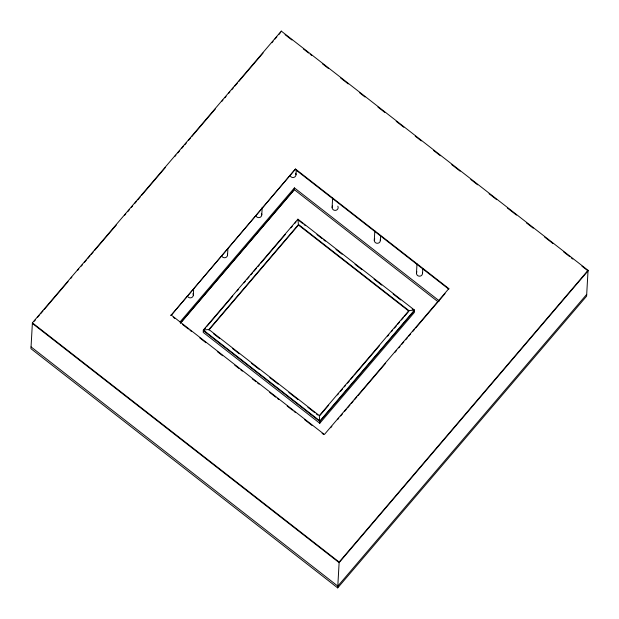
<?xml version="1.0" encoding="UTF-8"?>
<svg xmlns="http://www.w3.org/2000/svg" width="619" height="619" viewBox="0 0 619 619"><rect width="100%" height="100%" fill="white"/><g stroke="black" fill="none" stroke-linecap="round" stroke-linejoin="round"><path stroke-width="0.93" d="M32.397 322.839L30.95 348.683L337.703 587.895L586.603 296.161L588.05 270.317L281.297 31.105L32.397 322.839L339.15 562.052L337.703 587.895M295.472 169.01L170.983 315.473L295.472 169.01L448.845 288.616L448.814 289.212L295.433 169.606M193.329 295.054L193.701 288.446M227.552 254.943L227.924 248.335M261.775 214.832L262.201 207.272M281.258 31.701L281.297 31.105M439.436 300.989L294.412 187.897L294.311 189.685L180.493 323.087M295.998 174.72L296.269 169.993M208.858 330.089L298.466 225.061L297.917 219.165L203.334 330.028L203.202 332.372L319.775 423.272L414.351 312.417L414.482 310.073L297.917 219.165L297.886 219.753L302.459 223.32M319.775 423.272L319.327 415.62L208.889 329.501L203.334 330.028L319.907 420.928L414.482 310.073L408.927 310.599L298.497 224.48L208.889 329.501M332.109 207.419L332.635 197.979M374.286 240.311L374.82 230.872M380.36 240.505L380.623 235.777M416.471 273.203L416.997 263.764M422.537 273.397L422.8 268.669M34.246 321.23L35.5 319.76M37.38 317.555L39.26 315.35M40.514 313.879L43.021 310.939M44.274 309.469L68.098 281.544M70.605 278.604L71.858 277.134M77.499 270.526L78.752 269.056M81.267 266.116L82.52 264.646M84.401 262.441L86.281 260.235M87.534 258.765L90.041 255.825M91.295 254.355L93.175 252.15M94.428 250.68L116.372 224.96M124.52 215.412L125.781 213.942M127.661 211.737L129.541 209.532M131.421 207.326L132.675 205.856M134.555 203.651L136.435 201.446M137.689 199.976L140.196 197.035M141.449 195.565L165.273 167.648M174.682 156.622L175.935 155.152M177.815 152.947L179.696 150.742M181.576 148.537L183.456 146.332M184.71 144.861L186.59 142.656M188.47 140.459L190.35 138.254M191.604 136.784L215.427 108.859M221.703 101.508L222.956 100.038M224.836 97.833L226.09 96.363M228.597 93.423L229.85 91.952M231.73 89.755L233.611 87.55M234.864 86.08L237.371 83.139M238.624 81.669L263.083 53.01M271.857 42.719L273.111 41.249M274.991 39.043L276.871 36.846M278.751 34.641L280.631 32.436M179.967 322.035L294.412 187.897M180.5 323.064L294.311 189.654L437.819 301.592M203.93 329.881L205.81 327.675M207.063 326.205L232.744 296.106M237.123 290.969L238.377 289.499M244.018 282.891L245.271 281.421M247.151 279.223L249.031 277.018M250.904 274.813L252.784 272.615M254.038 271.145L256.545 268.205M257.798 266.743L259.678 264.537M260.932 263.067L285.359 234.439M290.992 227.831L292.245 226.361M294.752 223.428L296.006 221.958M319.327 415.62L408.927 310.599M319.915 415.473L328.689 405.19M337.463 394.907L338.717 393.436M340.597 391.231L342.477 389.034M344.357 386.829L345.611 385.358M347.491 383.153L349.371 380.956M350.625 379.486L353.132 376.545M354.377 375.075L379.447 345.704M387.595 336.156L388.848 334.686M391.347 331.745L392.601 330.275M394.481 328.07L396.361 325.873M397.615 324.402L399.495 322.197M401.375 319.992L403.255 317.795M404.509 316.324L408.896 311.179L298.466 225.061M448.845 288.616L324.395 434.484L171.022 314.878M330.616 427.752L331.869 426.282M337.494 419.69L338.748 418.22M340.628 416.022L342.5 413.825M344.373 411.627L346.253 409.43M347.507 407.96L350.006 405.027M351.259 403.565L353.132 401.367M354.385 399.897L356.884 396.965M358.138 395.502L385.652 363.245M395.03 352.25L396.284 350.787M398.783 347.855L400.036 346.392M401.909 344.187L403.789 341.99M405.662 339.792L407.542 337.595M408.788 336.125L410.668 333.927M412.54 331.73L414.421 329.532M415.666 328.062L445.061 293.615M339.15 562.052L588.05 270.317M588.019 270.913L339.119 562.648L32.358 323.428M586.704 294.373L337.804 586.108L31.051 346.895M285.065 34.664L291.92 40.011M303.333 48.916L308.664 53.072M310.189 54.255L311.705 55.439M322.367 63.749L328.457 68.5M340.636 78.002L348.242 83.936M359.662 92.842L364.993 96.997M377.93 107.087L384.778 112.426M396.199 121.332L403.812 127.266M415.225 136.172L421.315 140.923M433.493 150.417L440.349 155.756M451.762 164.662L460.141 171.192M470.796 179.502L477.644 184.841M489.064 193.747L496.678 199.682M507.332 207.992L516.463 215.118M526.359 222.832L533.214 228.179M544.627 237.077L552.999 243.607M563.661 251.918L569.751 256.668M571.267 257.86L572.792 259.044M581.93 266.17L587.253 270.325M303.983 224.504L305.5 225.695M316.928 234.609L322.267 238.764M323.791 239.955L325.315 241.139M335.978 249.457L342.075 254.216M355.027 264.313L361.883 269.66M374.069 279.169L381.691 285.111M393.119 294.017L400.741 299.96M412.169 308.873L414.451 310.653L319.868 421.516L203.303 330.616M213.431 333.649L219.521 338.4M232.465 348.497L239.321 353.844M251.507 363.345L259.129 369.288M269.791 377.598L278.163 384.136M288.825 392.446L297.963 399.572M307.867 407.294L314.723 412.641M316.247 413.832L317.771 415.016M173.266 317.253L174.782 318.437M182.373 324.356L188.447 329.091M189.971 330.275L191.488 331.459M199.836 337.974L205.91 342.709M217.3 351.592L222.616 355.739M234.763 365.21L239.321 368.762M240.845 369.945L242.362 371.129M252.235 378.828L256.026 381.791M257.543 382.975L259.067 384.159M269.698 392.446L275.772 397.189M277.289 398.373L278.805 399.557M287.162 406.064L292.478 410.211M293.994 411.395L295.511 412.579M304.625 419.69L312.216 425.609M322.089 433.308L323.605 434.492M422.46 272.639A3.033 2.902 3.2 0 1 419.024 276.159A3.033 2.902 3.2 0 1 416.92 271.772M380.275 239.746A3.033 2.902 3.2 0 1 376.847 243.267A3.033 2.902 3.2 0 1 374.735 238.88M337.812 206.15A3.033 2.902 3.2 0 1 335.065 210.414A3.033 2.902 3.2 0 1 332.558 205.988M261.411 213.369A3.033 2.902 3.2 0 1 259.825 217.447A3.033 2.902 3.2 0 1 255.794 215.397M227.475 254.192A3.033 2.902 3.2 0 1 225.223 257.674A3.033 2.902 3.2 0 1 221.563 255.508M192.966 293.592A3.033 2.902 3.2 0 1 191.379 297.677A3.033 2.902 3.2 0 1 187.34 295.619M295.634 173.258A3.033 2.902 3.2 0 1 294.048 177.336A3.033 2.902 3.2 0 1 290.017 175.285"/></g></svg>
